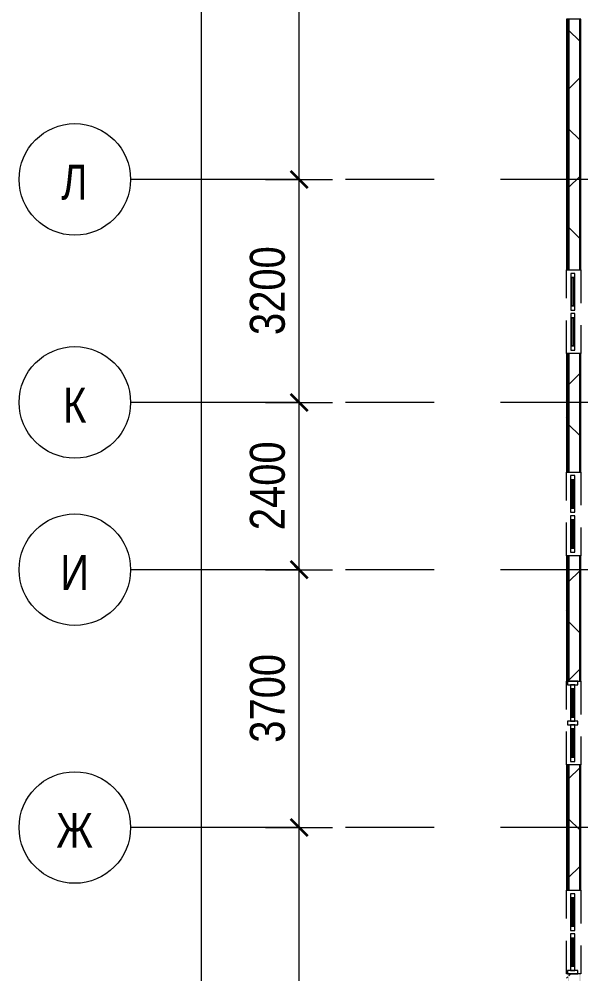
# Model space of a CAD drawing. Header units: millimetres. Extents: x 48966 to 294585, y -43515 to 30344.
# Drawn here: x 48966 to 57030, y 317 to 14017 of the extents above; entities that cross this region are included whole.
import ezdxf

# ---------------------------------------------------------------- set-up
doc = ezdxf.new("R2010")
doc.units = ezdxf.units.MM
doc.linetypes.add('Осевые', pattern=[6350, 1270, -952.5, 3175, -952.5])
doc.linetypes.add('Сверху', pattern=[793.75, 476.25, -317.5])
for name, color, linetype, lineweight in [('Импосты витража', 7, 'Continuous', 9), ('Импосты витража-1', 7, 'Continuous', 18), ('Общие ребра', 7, 'Continuous', 9), ('Окна', 7, 'Continuous', 9), ('Окна-1', 7, 'Сверху', 9), ('Окна-2', 7, 'Continuous', 18), ('Оси', 7, 'Continuous', 9), ('Оси-1', 7, 'Continuous', 18), ('Оси-2', 7, 'Осевые', 9), ('Размеры', 7, 'Continuous', 9), ('Размеры-200', 7, 'Continuous', 9), ('Стены-1', 7, 'Continuous', 18), ('Штриховка разреза-1', 7, 'Continuous', 9)]:
    doc.layers.add(name, color=color, linetype=linetype, lineweight=lineweight)
doc.styles.add('Arial Narrow', font='Arial Narrow.ttf', dxfattribs={"height": 500})
doc.dimstyles.new('Диагональ_-_2_5_мм_Arial_narrow', dxfattribs={"dimscale": 304.8, "dimtxt": 511.715487, "dimasz": 0.787402, "dimexe": 1.574803, "dimexo": 0.0625, "dimgap": 0.19685, "dimtad": 1, "dimdec": 0, "dimzin": 0, "dimdsep": 46, "dimtxsty": 'Arial Narrow', "dimblk1": 'OBLIQUE', "dimblk2": 'OBLIQUE', "dimsah": 1, "dimcen": 0.09, "dimdle": 1.574803, "dimazin": 0, "dimtfac": 1, "dimtdec": 4, "dimtix": 1, "dimtmove": 1, "dimatfit": 3, "dimfxl": 1.574803, "dimfxlon": 1, "dimtvp": 1, "dimtolj": 1, "dimtzin": 0, "dimarcsym": 2})
doc.dimstyles.new('Диагональ_-_2_5_мм_Arial_narrow_1', dxfattribs={"dimscale": 304.8, "dimtxt": 511.715487, "dimasz": 0.787402, "dimexe": 1.574803, "dimexo": 0.0625, "dimgap": 0.19685, "dimtad": 1, "dimdec": 0, "dimzin": 0, "dimdsep": 46, "dimtxsty": 'Arial Narrow', "dimblk1": 'OBLIQUE', "dimblk2": 'OBLIQUE', "dimsah": 1, "dimcen": 0.09, "dimdle": 1.574803, "dimazin": 0, "dimtfac": 1, "dimtdec": 4, "dimtix": 1, "dimtmove": 0, "dimatfit": 3, "dimfxl": 1.574803, "dimfxlon": 1, "dimtvp": 1, "dimtolj": 1, "dimtzin": 0, "dimarcsym": 2})
pattern_1 = [(0, (0, 0), (812.8, 203.2), [67.056, -542.544, 67.056, -542.544, -3251.2]), (0, (0, 0), (812.8, 203.2), [-1219.2, 67.056, -1152.144, 67.056, -542.544, -1422.4]), (0, (0, 0), (812.8, 203.2), [-3048, 67.056, -339.344, 67.056, -948.944]), (120, (304.8, 101.6), (-582.37636, 602.30545), [67.056, -542.544, 67.056, -542.544, -3251.2]), (120, (304.8, 101.6), (-582.37636, 602.30545), [-1219.2, 67.056, -1152.144, 67.056, -542.544, -1422.4]), (120, (304.8, 101.6), (-582.37636, 602.30545), [-3048, 67.056, -339.344, 67.056, -948.944]), (240, (406.4, 508), (-230.42364, -805.50545), [67.056, -542.544, 67.056, -542.544, -3251.2]), (240, (406.4, 508), (-230.42364, -805.50545), [-1219.2, 67.056, -1152.144, 67.056, -542.544, -1422.4]), (240, (406.4, 508), (-230.42364, -805.50545), [-3048, 67.056, -339.344, 67.056, -948.944])]

# ---------------------------------------------------------------- blocks, each defined once
blk = doc.blocks.new('M_Окно-Квадратный проем - 1200 x 11450 mm-V1-План 4-го этажа на отм_ _8_400')
at = {"layer": 'Окна'}
for p, q in [((-608, -102), (-608, 102)), ((592, 102), (592, -102))]:
    blk.add_line(p, q, dxfattribs=at)
at = {"layer": 'Окна-1'}
for p, q in [((-608, 102), (592, 102)), ((592, -102), (-608, -102))]:
    blk.add_line(p, q, dxfattribs=at)
blk = doc.blocks.new('Прямоугольный импост - Прямоугольный импост 1-2125134-План 4-го этажа на отм_ _8_400')
at = {"layer": 'Импосты витража-1'}
for p, q in [((0, 75), (-50, 75)), ((-50, 75), (-50, -75)), ((0, -75), (0, 75)), ((-50, -75), (0, -75))]:
    blk.add_line(p, q, dxfattribs=at)
blk = doc.blocks.new('Панель окно - Верхнее левое-8277192-План 4-го этажа на отм_ _8_400')
at = {"layer": 'Окна'}
for p, q in [((202.5, 30), (-202.5, 30)), ((-202.5, 30), (-202.5, -30)), ((202.5, -30), (202.5, 30)), ((-202.5, -30), (202.5, -30))]:
    blk.add_line(p, q, dxfattribs=at)
at = {"layer": 'Окна-2'}
for p, q in [((-202.5, 30), (-262.5, 30)), ((-262.5, 30), (-262.5, -30)), ((-202.5, -30), (-202.5, 30)), ((202.5, 12.5), (-202.5, 12.5)), ((-202.5, 12.5), (-202.5, -12.5)), ((202.5, 30), (202.5, -30)), ((262.5, 30), (202.5, 30)), ((202.5, -12.5), (202.5, 12.5)), ((262.5, -30), (262.5, 30)), ((-262.5, -30), (-202.5, -30)), ((-202.5, -12.5), (202.5, -12.5)), ((202.5, -30), (262.5, -30))]:
    blk.add_line(p, q, dxfattribs=at)
blk = doc.blocks.new('Панель окно - Верхнее правое-8277188-План 4-го этажа на отм_ _8_400')
at = {"layer": 'Окна'}
for p, q in [((202.5, 30), (-202.5, 30)), ((-202.5, 30), (-202.5, -30)), ((202.5, -30), (202.5, 30)), ((-202.5, -30), (202.5, -30))]:
    blk.add_line(p, q, dxfattribs=at)
at = {"layer": 'Окна-2'}
for p, q in [((-202.5, 30), (-262.5, 30)), ((-262.5, 30), (-262.5, -30)), ((-202.5, -30), (-202.5, 30)), ((202.5, 12.5), (-202.5, 12.5)), ((-202.5, 12.5), (-202.5, -12.5)), ((202.5, 30), (202.5, -30)), ((262.5, 30), (202.5, 30)), ((202.5, -12.5), (202.5, 12.5)), ((262.5, -30), (262.5, 30)), ((-262.5, -30), (-202.5, -30)), ((-202.5, -12.5), (202.5, -12.5)), ((202.5, -30), (262.5, -30))]:
    blk.add_line(p, q, dxfattribs=at)
blk = doc.blocks.new('Прямоугольный импост - Прямоугольный импост 1-V6-План 4-го этажа на отм_ _8_400')
at = {"layer": 'Импосты витража-1'}
for p, q in [((-25, 75), (25, 75)), ((-25, -75), (-25, 75)), ((25, 75), (25, -75)), ((25, -75), (-25, -75))]:
    blk.add_line(p, q, dxfattribs=at)
blk = doc.blocks.new('Панель окно - Верхнее левое-8278212-План 4-го этажа на отм_ _8_400')
at = {"layer": 'Окна'}
for p, q in [((202.5, 30), (-202.5, 30)), ((-202.5, 30), (-202.5, -30)), ((202.5, -30), (202.5, 30)), ((-202.5, -30), (202.5, -30))]:
    blk.add_line(p, q, dxfattribs=at)
at = {"layer": 'Окна-2'}
for p, q in [((-202.5, 30), (-262.5, 30)), ((-262.5, 30), (-262.5, -30)), ((-202.5, -30), (-202.5, 30)), ((202.5, 12.5), (-202.5, 12.5)), ((-202.5, 12.5), (-202.5, -12.5)), ((202.5, 30), (202.5, -30)), ((262.5, 30), (202.5, 30)), ((202.5, -12.5), (202.5, 12.5)), ((262.5, -30), (262.5, 30)), ((-262.5, -30), (-202.5, -30)), ((-202.5, -12.5), (202.5, -12.5)), ((202.5, -30), (262.5, -30))]:
    blk.add_line(p, q, dxfattribs=at)
blk = doc.blocks.new('Панель окно - Верхнее правое-8278211-План 4-го этажа на отм_ _8_400')
at = {"layer": 'Окна'}
for p, q in [((202.5, 30), (-202.5, 30)), ((-202.5, 30), (-202.5, -30)), ((202.5, -30), (202.5, 30)), ((-202.5, -30), (202.5, -30))]:
    blk.add_line(p, q, dxfattribs=at)
at = {"layer": 'Окна-2'}
for p, q in [((-202.5, 30), (-262.5, 30)), ((-262.5, 30), (-262.5, -30)), ((-202.5, -30), (-202.5, 30)), ((202.5, 12.5), (-202.5, 12.5)), ((-202.5, 12.5), (-202.5, -12.5)), ((202.5, 30), (202.5, -30)), ((262.5, 30), (202.5, 30)), ((202.5, -12.5), (202.5, 12.5)), ((262.5, -30), (262.5, 30)), ((-262.5, -30), (-202.5, -30)), ((-202.5, -12.5), (202.5, -12.5)), ((202.5, -30), (262.5, -30))]:
    blk.add_line(p, q, dxfattribs=at)
blk = doc.blocks.new('Панель окно - Верхнее левое-8286425-План 4-го этажа на отм_ _8_400')
at = {"layer": 'Окна'}
for p, q in [((202.5, 30), (-202.5, 30)), ((-202.5, 30), (-202.5, -30)), ((202.5, -30), (202.5, 30)), ((-202.5, -30), (202.5, -30))]:
    blk.add_line(p, q, dxfattribs=at)
at = {"layer": 'Окна-2'}
for p, q in [((-202.5, 30), (-262.5, 30)), ((-262.5, 30), (-262.5, -30)), ((-202.5, -30), (-202.5, 30)), ((202.5, 12.5), (-202.5, 12.5)), ((-202.5, 12.5), (-202.5, -12.5)), ((202.5, 30), (202.5, -30)), ((262.5, 30), (202.5, 30)), ((202.5, -12.5), (202.5, 12.5)), ((262.5, -30), (262.5, 30)), ((-262.5, -30), (-202.5, -30)), ((-202.5, -12.5), (202.5, -12.5)), ((202.5, -30), (262.5, -30))]:
    blk.add_line(p, q, dxfattribs=at)
blk = doc.blocks.new('Панель окно - Верхнее правое-8286434-План 4-го этажа на отм_ _8_400')
at = {"layer": 'Окна'}
for p, q in [((202.5, 30), (-202.5, 30)), ((-202.5, 30), (-202.5, -30)), ((202.5, -30), (202.5, 30)), ((-202.5, -30), (202.5, -30))]:
    blk.add_line(p, q, dxfattribs=at)
at = {"layer": 'Окна-2'}
for p, q in [((-202.5, 30), (-262.5, 30)), ((-262.5, 30), (-262.5, -30)), ((-202.5, -30), (-202.5, 30)), ((202.5, 12.5), (-202.5, 12.5)), ((-202.5, 12.5), (-202.5, -12.5)), ((202.5, 30), (202.5, -30)), ((262.5, 30), (202.5, 30)), ((202.5, -12.5), (202.5, 12.5)), ((262.5, -30), (262.5, 30)), ((-262.5, -30), (-202.5, -30)), ((-202.5, -12.5), (202.5, -12.5)), ((202.5, -30), (262.5, -30))]:
    blk.add_line(p, q, dxfattribs=at)
blk = doc.blocks.new('Прямоугольный импост - Прямоугольный импост 1-2125254-План 4-го этажа на отм_ _8_400')
at = {"layer": 'Импосты витража-1'}
for p, q in [((-50, 75), (0, 75)), ((-50, -75), (-50, 75)), ((0, 75), (0, -75)), ((0, -75), (-50, -75))]:
    blk.add_line(p, q, dxfattribs=at)
blk = doc.blocks.new('Ось сетки - По умолчанию 2-349628-План 4-го этажа на отм_ _8_400')
at = {"layer": 'Оси-1'}
blk.add_circle((0, 0), 4, dxfattribs=at)
blk = doc.blocks.new('DIMBLOCK10-План 4-го этажа на отм_ _8_400')
at = {"layer": 'Размеры-200', "lineweight": 35, "transparency": 16777216}
for points in [[(51585, 25417), (51465, 25537), (51705, 25297)], [(51585, -31383), (51465, -31263), (51705, -31503)]]:
    blk.add_hatch(color=256, dxfattribs=at).paths.add_polyline_path(points, flags=0)
at = {"layer": 'Размеры-200', "transparency": 16777216}
for p, q in [((51585, -31863), (51585, 25897)), ((51105, 25417), (52065, 25417)), ((51585, 25417), (51105, 25417)), ((51585, -1483), (51585, -3467)), ((51585, -3467), (51585, -2983)), ((51105, -31383), (52065, -31383)), ((51585, -31383), (51105, -31383))]:
    blk.add_line(p, q, dxfattribs=at)
at = {"layer": 'Размеры-200', "lineweight": 35, "transparency": 16777216}
for p, q in [((51585, 25417), (51465, 25537)), ((51465, 25537), (51705, 25297)), ((51705, 25297), (51585, 25417)), ((51585, -31383), (51465, -31263)), ((51465, -31263), (51705, -31503)), ((51705, -31503), (51585, -31383))]:
    blk.add_line(p, q, dxfattribs=at)
at = {"layer": 'Размеры-200', "color": 0, "transparency": 16777216, "insert": (50879, -3067), "char_height": 500, "width": 1900.66, "attachment_point": 1, "rotation": 90, "line_spacing_factor": 0.974696, "style": 'Arial Narrow'}
blk.add_mtext('56800', dxfattribs=at)
blk = doc.blocks.new('_Oblique')
at = {"color": 0, "linetype": 'ByBlock', "lineweight": -2}
blk.add_line((-0.5, -0.5), (0.5, 0.5), dxfattribs=at)
blk = doc.blocks.new('DIMBLOCK17-План 4-го этажа на отм_ _8_400')
at = {"layer": 'Размеры-200', "lineweight": 35, "transparency": 16777216}
for points in [[(52985, 2417), (52865, 2537), (53105, 2297)], [(52985, -3683), (52865, -3563), (53105, -3803)]]:
    blk.add_hatch(color=256, dxfattribs=at).paths.add_polyline_path(points, flags=0)
for p, q in [((52985, 2417), (52865, 2537)), ((52865, 2537), (53105, 2297)), ((53105, 2297), (52985, 2417)), ((52985, -3683), (52865, -3563)), ((52865, -3563), (53105, -3803)), ((53105, -3803), (52985, -3683))]:
    blk.add_line(p, q, dxfattribs=at)
at = {"layer": 'Размеры-200', "transparency": 16777216}
for p, q in [((52505, 2417), (53465, 2417)), ((52985, 2417), (52505, 2417)), ((52985, -3683), (52985, 2417)), ((52505, -3683), (53465, -3683)), ((52985, -3683), (52505, -3683))]:
    blk.add_line(p, q, dxfattribs=at)
at = {"layer": 'Размеры-200', "color": 0, "transparency": 16777216, "insert": (52279, -1266), "char_height": 500, "width": 1520.53, "attachment_point": 1, "rotation": 90, "line_spacing_factor": 0.974696, "style": 'Arial Narrow'}
blk.add_mtext('6100', dxfattribs=at)
blk = doc.blocks.new('DIMBLOCK18-План 4-го этажа на отм_ _8_400')
at = {"layer": 'Размеры-200', "lineweight": 35, "transparency": 16777216}
for points in [[(52985, 6117), (52865, 6237), (53105, 5997)], [(52985, 2417), (52865, 2537), (53105, 2297)]]:
    blk.add_hatch(color=256, dxfattribs=at).paths.add_polyline_path(points, flags=0)
for p, q in [((52985, 6117), (52865, 6237)), ((52865, 6237), (53105, 5997)), ((53105, 5997), (52985, 6117)), ((52985, 2417), (52865, 2537)), ((52865, 2537), (53105, 2297)), ((53105, 2297), (52985, 2417))]:
    blk.add_line(p, q, dxfattribs=at)
at = {"layer": 'Размеры-200', "transparency": 16777216}
for p, q in [((52505, 6117), (53465, 6117)), ((52985, 6117), (52505, 6117)), ((52985, 2417), (52985, 6117)), ((52505, 2417), (53465, 2417)), ((52985, 2417), (52505, 2417))]:
    blk.add_line(p, q, dxfattribs=at)
at = {"layer": 'Размеры-200', "color": 0, "transparency": 16777216, "insert": (52279, 3634), "char_height": 500, "width": 1520.53, "attachment_point": 1, "rotation": 90, "line_spacing_factor": 0.974696, "style": 'Arial Narrow'}
blk.add_mtext('3700', dxfattribs=at)
blk = doc.blocks.new('DIMBLOCK19-План 4-го этажа на отм_ _8_400')
at = {"layer": 'Размеры-200', "lineweight": 35, "transparency": 16777216}
for points in [[(52985, 8517), (52865, 8637), (53105, 8397)], [(52985, 6117), (52865, 6237), (53105, 5997)]]:
    blk.add_hatch(color=256, dxfattribs=at).paths.add_polyline_path(points, flags=0)
for p, q in [((52985, 8517), (52865, 8637)), ((52865, 8637), (53105, 8397)), ((53105, 8397), (52985, 8517)), ((52985, 6117), (52865, 6237)), ((52865, 6237), (53105, 5997)), ((53105, 5997), (52985, 6117))]:
    blk.add_line(p, q, dxfattribs=at)
at = {"layer": 'Размеры-200', "transparency": 16777216}
for p, q in [((52505, 8517), (53465, 8517)), ((52985, 8517), (52505, 8517)), ((52985, 6117), (52985, 8517)), ((52505, 6117), (53465, 6117)), ((52985, 6117), (52505, 6117))]:
    blk.add_line(p, q, dxfattribs=at)
at = {"layer": 'Размеры-200', "color": 0, "transparency": 16777216, "insert": (52279, 6684), "char_height": 500, "width": 1520.53, "attachment_point": 1, "rotation": 90, "line_spacing_factor": 0.974696, "style": 'Arial Narrow'}
blk.add_mtext('2400', dxfattribs=at)
blk = doc.blocks.new('DIMBLOCK20-План 4-го этажа на отм_ _8_400')
at = {"layer": 'Размеры-200', "lineweight": 35, "transparency": 16777216}
for points in [[(52985, 11717), (52865, 11837), (53105, 11597)], [(52985, 8517), (52865, 8637), (53105, 8397)]]:
    blk.add_hatch(color=256, dxfattribs=at).paths.add_polyline_path(points, flags=0)
for p, q in [((52985, 11717), (52865, 11837)), ((52865, 11837), (53105, 11597)), ((53105, 11597), (52985, 11717)), ((52985, 8517), (52865, 8637)), ((52865, 8637), (53105, 8397)), ((53105, 8397), (52985, 8517))]:
    blk.add_line(p, q, dxfattribs=at)
at = {"layer": 'Размеры-200', "transparency": 16777216}
for p, q in [((52505, 11717), (53465, 11717)), ((52985, 11717), (52505, 11717)), ((52985, 8517), (52985, 11717)), ((52505, 8517), (53465, 8517)), ((52985, 8517), (52505, 8517))]:
    blk.add_line(p, q, dxfattribs=at)
at = {"layer": 'Размеры-200', "color": 0, "transparency": 16777216, "insert": (52279, 9484), "char_height": 500, "width": 1520.53, "attachment_point": 1, "rotation": 90, "line_spacing_factor": 0.974696, "style": 'Arial Narrow'}
blk.add_mtext('3200', dxfattribs=at)
blk = doc.blocks.new('DIMBLOCK21-План 4-го этажа на отм_ _8_400')
at = {"layer": 'Размеры-200', "lineweight": 35, "transparency": 16777216}
for points in [[(52985, 19517), (52865, 19637), (53105, 19397)], [(52985, 11717), (52865, 11837), (53105, 11597)]]:
    blk.add_hatch(color=256, dxfattribs=at).paths.add_polyline_path(points, flags=0)
for p, q in [((52985, 19517), (52865, 19637)), ((52865, 19637), (53105, 19397)), ((53105, 19397), (52985, 19517)), ((52985, 11717), (52865, 11837)), ((52865, 11837), (53105, 11597)), ((53105, 11597), (52985, 11717))]:
    blk.add_line(p, q, dxfattribs=at)
at = {"layer": 'Размеры-200', "transparency": 16777216}
for p, q in [((52505, 19517), (53465, 19517)), ((52985, 19517), (52505, 19517)), ((52985, 11717), (52985, 19517)), ((52505, 11717), (53465, 11717)), ((52985, 11717), (52505, 11717))]:
    blk.add_line(p, q, dxfattribs=at)
at = {"layer": 'Размеры-200', "color": 0, "transparency": 16777216, "insert": (52279, 14984), "char_height": 500, "width": 1520.53, "attachment_point": 1, "rotation": 90, "line_spacing_factor": 0.974696, "style": 'Arial Narrow'}
blk.add_mtext('7800', dxfattribs=at)

msp = doc.modelspace()

# ---------------------------------------------------------------- hatches: boundary and pattern name
at = {"layer": 'Штриховка разреза-1'}
h = msp.add_hatch(dxfattribs=at)
h.set_pattern_fill('FP_2', color=256, style=0, pattern_type=2)
h.set_pattern_definition([(45, (0, 0), (-502.894, 502.894), []), (45, (0, 762), (-502.894, 502.894), [])])
h.paths.add_polyline_path([(56824.1, -21673.3), (56844.1, -21672.9), (56844.1, -20232.9), (56824.1, -20232.9), (56824.1, -20714.6)], flags=0)
h.paths.add_polyline_path([(56844.1, -19932.9), (56844.1, -19082.9), (56824.1, -19082.9), (56824.1, -19932.9)], flags=0)
h.paths.add_polyline_path([(56824.1, -17882.9), (56844.1, -17882.9), (56844.1, -14684.1), (56824.1, -14684.1), (56824.1, -16221.4)], flags=0)
h.paths.add_polyline_path([(56844.1, -13484.1), (56844.1, -11682.9), (56824.1, -11682.9), (56824.1, -13484.1)], flags=0)
h.paths.add_polyline_path([(56844.1, -10482.9), (56844.1, -8682.9), (56824.1, -8682.9), (56824.1, -10482.9)], flags=0)
h.paths.add_polyline_path([(56824.1, -7482.9), (56844.1, -7482.9), (56844.1, -5682.9), (56824.1, -5682.9), (56824.1, -7235.2)], flags=0)
h.paths.add_polyline_path([(56824.1, -4482.9), (56844.1, -4482.9), (56844.1, -2682.9), (56824.1, -2682.9), (56824.1, -2742)], flags=0)
h.paths.add_polyline_path([(56824.1, -1482.9), (56844.1, -1482.9), (56844.1, 317.1), (56824.1, 317.1), (56824.1, -495.5)], flags=0)
h.paths.add_polyline_path([(56844.1, 1517.1), (56844.1, 3317.1), (56824.1, 3317.1), (56824.1, 1517.1)], flags=0)
h.paths.add_polyline_path([(56844.1, 4517.1), (56844.1, 6317.1), (56824.1, 6317.1), (56824.1, 4517.1)], flags=0)
h.paths.add_polyline_path([(56824.1, 7517.1), (56844.1, 7517.1), (56844.1, 9217.1), (56824.1, 9217.1), (56824.1, 8490.8)], flags=0)
h.paths.add_polyline_path([(56844.1, 10417.1), (56844.1, 14017.1), (56824.1, 14017.1), (56824.1, 10417.1)], flags=0)
h.paths.add_polyline_path([(56844.1, 15217.1), (56844.1, 17817.1), (56824.1, 17817.1), (56824.1, 15217.1)], flags=0)
h.paths.add_polyline_path([(56824.1, 19017.1), (56844.1, 19017.1), (56844.1, 20883), (56824.1, 20883), (56824.1, 19723.6)], flags=0)
h = msp.add_hatch(dxfattribs=at)
h.set_pattern_fill('FP_1', color=256, style=0, pattern_type=2)
h.set_pattern_definition(pattern_1)
h.paths.add_polyline_path([(56844.1, -21672.9), (56859.1, -21672.7), (56859.1, -20232.9), (56844.1, -20232.9), (56844.1, -20714.6)], flags=0)
h.paths.add_polyline_path([(56844.1, -19932.9), (56859.1, -19932.9), (56859.1, -19082.9), (56844.1, -19082.9), (56844.1, -19591.3)], flags=0)
h.paths.add_polyline_path([(56844.1, -17882.9), (56859.1, -17882.9), (56859.1, -14684.1), (56844.1, -14684.1), (56844.1, -16221.4)], flags=0)
h.paths.add_polyline_path([(56844.1, -13484.1), (56859.1, -13484.1), (56859.1, -11682.9), (56844.1, -11682.9), (56844.1, -11728.3)], flags=0)
h.paths.add_polyline_path([(56844.1, -10482.9), (56859.1, -10482.9), (56859.1, -8682.9), (56844.1, -8682.9), (56844.1, -9481.7)], flags=0)
h.paths.add_polyline_path([(56859.1, -7482.9), (56859.1, -5682.9), (56844.1, -5682.9), (56844.1, -7482.9)], flags=0)
h.paths.add_polyline_path([(56859.1, -4482.9), (56859.1, -2682.9), (56844.1, -2682.9), (56844.1, -4482.9)], flags=0)
h.paths.add_polyline_path([(56859.1, -1482.9), (56859.1, 317.1), (56844.1, 317.1), (56844.1, -1482.9)], flags=0)
h.paths.add_polyline_path([(56859.1, 1517.1), (56859.1, 3317.1), (56844.1, 3317.1), (56844.1, 1517.1)], flags=0)
h.paths.add_polyline_path([(56859.1, 4517.1), (56859.1, 6317.1), (56844.1, 6317.1), (56844.1, 4517.1)], flags=0)
h.paths.add_polyline_path([(56859.1, 7517.1), (56859.1, 9217.1), (56844.1, 9217.1), (56844.1, 7517.1)], flags=0)
h.paths.add_polyline_path([(56859.1, 10417.1), (56859.1, 14017.1), (56844.1, 14017.1), (56844.1, 10417.1)], flags=0)
h.paths.add_polyline_path([(56844.1, 15217.1), (56859.1, 15217.1), (56859.1, 17817.1), (56844.1, 17817.1), (56844.1, 15230.5)], flags=0)
h.paths.add_polyline_path([(56844.1, 19017.1), (56859.1, 19017.1), (56859.1, 20883), (56844.1, 20883), (56844.1, 19723.6)], flags=0)
h = msp.add_hatch(dxfattribs=at)
h.set_pattern_fill('FP_3', color=256, style=0, pattern_type=2)
h.set_pattern_definition([(45, (0, 0), (-707.107, 707.107), []), (135, (0, 0), (-707.107, -707.107), [])])
h.paths.add_polyline_path([(56859.1, -21672.7), (56986.9, -21670.6), (57009.1, -21667.2), (57009.1, -20232.9), (56859.1, -20232.9), (56859.1, -20714.6)], flags=0)
h.paths.add_polyline_path([(57009.1, -19932.9), (57009.1, -19082.9), (56859.1, -19082.9), (56859.1, -19932.9)], flags=0)
h.paths.add_polyline_path([(57009.1, -17882.9), (57009.1, -14684.1), (56859.1, -14684.1), (56859.1, -17882.9)], flags=0)
h.paths.add_polyline_path([(57009.1, -13484.1), (57009.1, -11682.9), (56859.1, -11682.9), (56859.1, -13484.1)], flags=0)
h.paths.add_polyline_path([(57009.1, -10482.9), (57009.1, -8682.9), (56859.1, -8682.9), (56859.1, -10482.9)], flags=0)
h.paths.add_polyline_path([(56859.1, -7482.9), (57009.1, -7482.9), (57009.1, -5682.9), (56859.1, -5682.9), (56859.1, -7235.2)], flags=0)
h.paths.add_polyline_path([(57009.1, -4482.9), (57009.1, -2682.9), (56859.1, -2682.9), (56859.1, -4482.9)], flags=0)
h.paths.add_polyline_path([(56859.1, -1482.9), (57009.1, -1482.9), (57009.1, 317.1), (56859.1, 317.1), (56859.1, -495.5)], flags=0)
h.paths.add_polyline_path([(57009.1, 1517.1), (57009.1, 3317.1), (56859.1, 3317.1), (56859.1, 1517.1)], flags=0)
h.paths.add_polyline_path([(56859.1, 4517.1), (57009.1, 4517.1), (57009.1, 6317.1), (56859.1, 6317.1), (56859.1, 6244.2)], flags=0)
h.paths.add_polyline_path([(56859.1, 7517.1), (57009.1, 7517.1), (57009.1, 9217.1), (56859.1, 9217.1), (56859.1, 8490.8)], flags=0)
h.paths.add_polyline_path([(56859.1, 10417.1), (57009.1, 10417.1), (57009.1, 14017.1), (56859.1, 14017.1), (56859.1, 10737.4)], flags=0)
h.paths.add_polyline_path([(57009.1, 15217.1), (57009.1, 17817.1), (56859.1, 17817.1), (56859.1, 15217.1)], flags=0)
h.paths.add_polyline_path([(56859.1, 19017.1), (57009.1, 19017.1), (57009.1, 20883), (56859.1, 20883), (56859.1, 19723.6)], flags=0)
h = msp.add_hatch(dxfattribs=at)
h.set_pattern_fill('FP_1', color=256, style=0, pattern_type=2)
h.set_pattern_definition(pattern_1)
h.paths.add_polyline_path([(57009.1, -21667.2), (57029.1, -21665.6), (57029.1, -20232.9), (57009.1, -20232.9), (57009.1, -20714.6)], flags=0)
h.paths.add_polyline_path([(57009.1, -19932.9), (57029.1, -19932.9), (57029.1, -19082.9), (57009.1, -19082.9), (57009.1, -19591.3)], flags=0)
h.paths.add_polyline_path([(57029.1, -17882.9), (57029.1, -14684.1), (57009.1, -14684.1), (57009.1, -17882.9)], flags=0)
h.paths.add_polyline_path([(57029.1, -13484.1), (57029.1, -11682.9), (57009.1, -11682.9), (57009.1, -13484.1)], flags=0)
h.paths.add_polyline_path([(57009.1, -10482.9), (57029.1, -10482.9), (57029.1, -8682.9), (57009.1, -8682.9), (57009.1, -9481.7)], flags=0)
h.paths.add_polyline_path([(57029.1, -7482.9), (57029.1, -5682.9), (57009.1, -5682.9), (57009.1, -7482.9)], flags=0)
h.paths.add_polyline_path([(57029.1, -4482.9), (57029.1, -2682.9), (57009.1, -2682.9), (57009.1, -4482.9)], flags=0)
h.paths.add_polyline_path([(57029.1, -1482.9), (57029.1, 317.1), (57009.1, 317.1), (57009.1, -1482.9)], flags=0)
h.paths.add_polyline_path([(57029.1, 1517.1), (57029.1, 3317.1), (57009.1, 3317.1), (57009.1, 1517.1)], flags=0)
h.paths.add_polyline_path([(57029.1, 4517.1), (57029.1, 6317.1), (57009.1, 6317.1), (57009.1, 4517.1)], flags=0)
h.paths.add_polyline_path([(57029.1, 7517.1), (57029.1, 9217.1), (57009.1, 9217.1), (57009.1, 7517.1)], flags=0)
h.paths.add_polyline_path([(57029.1, 10417.1), (57029.1, 14017.1), (57009.1, 14017.1), (57009.1, 10417.1)], flags=0)
h.paths.add_polyline_path([(57009.1, 15217.1), (57029.1, 15217.1), (57029.1, 17817.1), (57009.1, 17817.1), (57009.1, 15230.5)], flags=0)
h.paths.add_polyline_path([(57029.1, 19017.1), (57029.1, 20883), (57009.1, 20883), (57009.1, 19017.1)], flags=0)

# ---------------------------------------------------------------- linework, layer by layer
at = {"layer": 'Общие ребра'}
for p, q in [((56844.1, 14017.1), (56844.1, 10417.1)), ((56859.1, 14017.1), (56859.1, 10417.1)), ((57009.1, 14017.1), (57009.1, 10417.1)), ((56844.1, 9217.1), (56844.1, 7517.1)), ((56859.1, 9217.1), (56859.1, 7517.1)), ((57009.1, 9217.1), (57009.1, 7517.1)), ((56844.1, 6317.1), (56844.1, 4517.1)), ((56859.1, 6317.1), (56859.1, 4517.1)), ((57009.1, 6317.1), (57009.1, 4517.1)), ((56844.1, 3317.1), (56844.1, 1517.1)), ((56859.1, 3317.1), (56859.1, 1517.1)), ((57009.1, 3317.1), (57009.1, 1517.1))]:
    msp.add_line(p, q, dxfattribs=at)
at = {"layer": 'Оси-2'}
for p, q in [((150171.6, 11717.1), (50565.6, 11717.1)), ((150171.6, 8517.1), (50565.6, 8517.1)), ((150171.6, 6117.1), (50565.6, 6117.1)), ((150171.6, 2417.1), (50565.6, 2417.1))]:
    msp.add_line(p, q, dxfattribs=at)
at = {"layer": 'Стены-1'}
for p, q in [((57029.1, 14017.1), (56824.1, 14017.1)), ((56824.1, 14017.1), (56824.1, 10417.1)), ((57029.1, 10417.1), (57029.1, 14017.1)), ((56824.1, 10417.1), (57029.1, 10417.1)), ((57029.1, 9217.1), (56824.1, 9217.1)), ((56824.1, 9217.1), (56824.1, 7517.1)), ((57029.1, 7517.1), (57029.1, 9217.1)), ((56824.1, 7517.1), (57029.1, 7517.1)), ((57029.1, 6317.1), (56824.1, 6317.1)), ((56824.1, 6317.1), (56824.1, 4517.1)), ((57029.1, 4517.1), (57029.1, 6317.1)), ((56824.1, 4517.1), (57029.1, 4517.1)), ((57029.1, 3317.1), (56824.1, 3317.1)), ((56824.1, 3317.1), (56824.1, 1517.1)), ((57029.1, 1517.1), (57029.1, 3317.1)), ((56824.1, 1517.1), (57029.1, 1517.1))]:
    msp.add_line(p, q, dxfattribs=at)

# ---------------------------------------------------------------- block references
at = {"layer": 'Импосты витража', "rotation": 90}
msp.add_blockref('Прямоугольный импост - Прямоугольный импост 1-2125134-План 4-го этажа на отм_ _8_400', (56911.6, 4517.1), dxfattribs=at)
at = {"layer": 'Импосты витража', "extrusion": (0, 0, -1), "rotation": 270}
for name, p in [('Прямоугольный импост - Прямоугольный импост 1-V6-План 4-го этажа на отм_ _8_400', (-56911.6, 3917.1)), ('Прямоугольный импост - Прямоугольный импост 1-2125254-План 4-го этажа на отм_ _8_400', (-56911.6, 317.1))]:
    msp.add_blockref(name, p, dxfattribs=at)
at = {"layer": 'Окна'}
for name, p, rotation in [('M_Окно-Квадратный проем - 1200 x 11450 mm-V1-План 4-го этажа на отм_ _8_400', (56926.6, 9825.3), 89.99999999999991), ('Панель окно - Верхнее левое-8278212-План 4-го этажа на отм_ _8_400', (56914.1, 10104.6), 270), ('Панель окно - Верхнее правое-8278211-План 4-го этажа на отм_ _8_400', (56914.1, 9529.6), 270), ('M_Окно-Квадратный проем - 1200 x 11450 mm-V1-План 4-го этажа на отм_ _8_400', (56926.6, 6925.3), 89.99999999999991), ('Панель окно - Верхнее левое-8277192-План 4-го этажа на отм_ _8_400', (56911.6, 7204.6), 270), ('Панель окно - Верхнее правое-8277188-План 4-го этажа на отм_ _8_400', (56911.6, 6629.6), 270), ('M_Окно-Квадратный проем - 1200 x 11450 mm-V1-План 4-го этажа на отм_ _8_400', (56926.6, 3925.3), 89.99999999999991), ('Панель окно - Верхнее левое-8277192-План 4-го этажа на отм_ _8_400', (56911.6, 4204.6), 270), ('Панель окно - Верхнее правое-8277188-План 4-го этажа на отм_ _8_400', (56911.6, 3629.6), 270), ('M_Окно-Квадратный проем - 1200 x 11450 mm-V1-План 4-го этажа на отм_ _8_400', (56926.6, 925.3), 89.99999999999991), ('Панель окно - Верхнее левое-8286425-План 4-го этажа на отм_ _8_400', (56911.6, 1204.6), 270), ('Панель окно - Верхнее правое-8286434-План 4-го этажа на отм_ _8_400', (56911.6, 629.6), 270)]:
    msp.add_blockref(name, p, dxfattribs=dict(at, rotation=rotation))
at = {"layer": 'Оси-1', "xscale": 199.9999999999999, "yscale": 199.9999999999999, "zscale": 199.9999999999999, "rotation": 89.99999999999982}
for p in [(49765.6, 11717.1), (49765.6, 8517.1), (49765.6, 6117.1), (49765.6, 2417.1)]:
    msp.add_blockref('Ось сетки - По умолчанию 2-349628-План 4-го этажа на отм_ _8_400', p, dxfattribs=at)

# ---------------------------------------------------------------- texts
at = {"layer": 'Оси', "char_height": 500, "attachment_point": 1, "style": 'Arial Narrow'}
for s, insert, width in [('\\fArial Narrow|b0|i0|c204|p34|;Л', (49570.4, 11927.7), 464.979), ('\\fArial Narrow|b0|i0|c204|p34|;К', (49597.4, 8727.7), 400.844), ('\\fArial Narrow|b0|i0|c204|p34|;И', (49557.4, 6327.7), 497.046), ('\\fArial Narrow|b0|i0|c204|p34|;Ж', (49498.4, 2627.7), 641.35)]:
    msp.add_mtext(s, dxfattribs=dict(at, insert=insert, width=width))

# ---------------------------------------------------------------- dimensions: what is measured, and where the dimension line sits
at = {"layer": 'Размеры'}
dim = msp.add_linear_dim(base=(51585.5, 25417.1), p1=(51105.5, -31382.9), p2=(51105.5, 25417.1), angle=90, dimstyle='Диагональ_-_2_5_мм_Arial_narrow', override={"dimpost": '<>', "dimfxl": 56800}, dxfattribs=at)
dim.commit()
dim.dimension.update_dxf_attribs({"geometry": 'DIMBLOCK10-План 4-го этажа на отм_ _8_400', "text_midpoint": (51212.6, -2116.2), "dimtype": 160, "text_rotation": 90})
for base, p1, p2, override, picture, middle in [((52985.5, 19517.1), (52505.5, 11717.1), (52505.5, 19517.1), {"dimpost": '<>', "dimfxl": 7800}, 'DIMBLOCK21-План 4-го этажа на отм_ _8_400', (52670.2, 15617.1)), ((52985.5, 11717.1), (52505.5, 8517.1), (52505.5, 11717.1), {"dimpost": '<>', "dimfxl": 3200}, 'DIMBLOCK20-План 4-го этажа на отм_ _8_400', (52670.2, 10117.1)), ((52985.5, 8517.1), (52505.5, 6117.1), (52505.5, 8517.1), {"dimpost": '<>', "dimfxl": 2400}, 'DIMBLOCK19-План 4-го этажа на отм_ _8_400', (52670.2, 7317.1)), ((52985.5, 6117.1), (52505.5, 2417.1), (52505.5, 6117.1), {"dimpost": '<>', "dimfxl": 3700}, 'DIMBLOCK18-План 4-го этажа на отм_ _8_400', (52670.2, 4267.1)), ((52985.5, 2417.1), (52505.5, -3682.9), (52505.5, 2417.1), {"dimpost": '<>', "dimfxl": 6100}, 'DIMBLOCK17-План 4-го этажа на отм_ _8_400', (52670.2, -632.9))]:
    dim = msp.add_linear_dim(base=base, p1=p1, p2=p2, angle=90, dimstyle='Диагональ_-_2_5_мм_Arial_narrow_1', override=override, dxfattribs=at)
    dim.commit()
    dim.dimension.update_dxf_attribs({"geometry": picture, "text_midpoint": middle})

doc.saveas('drawing.dxf')
